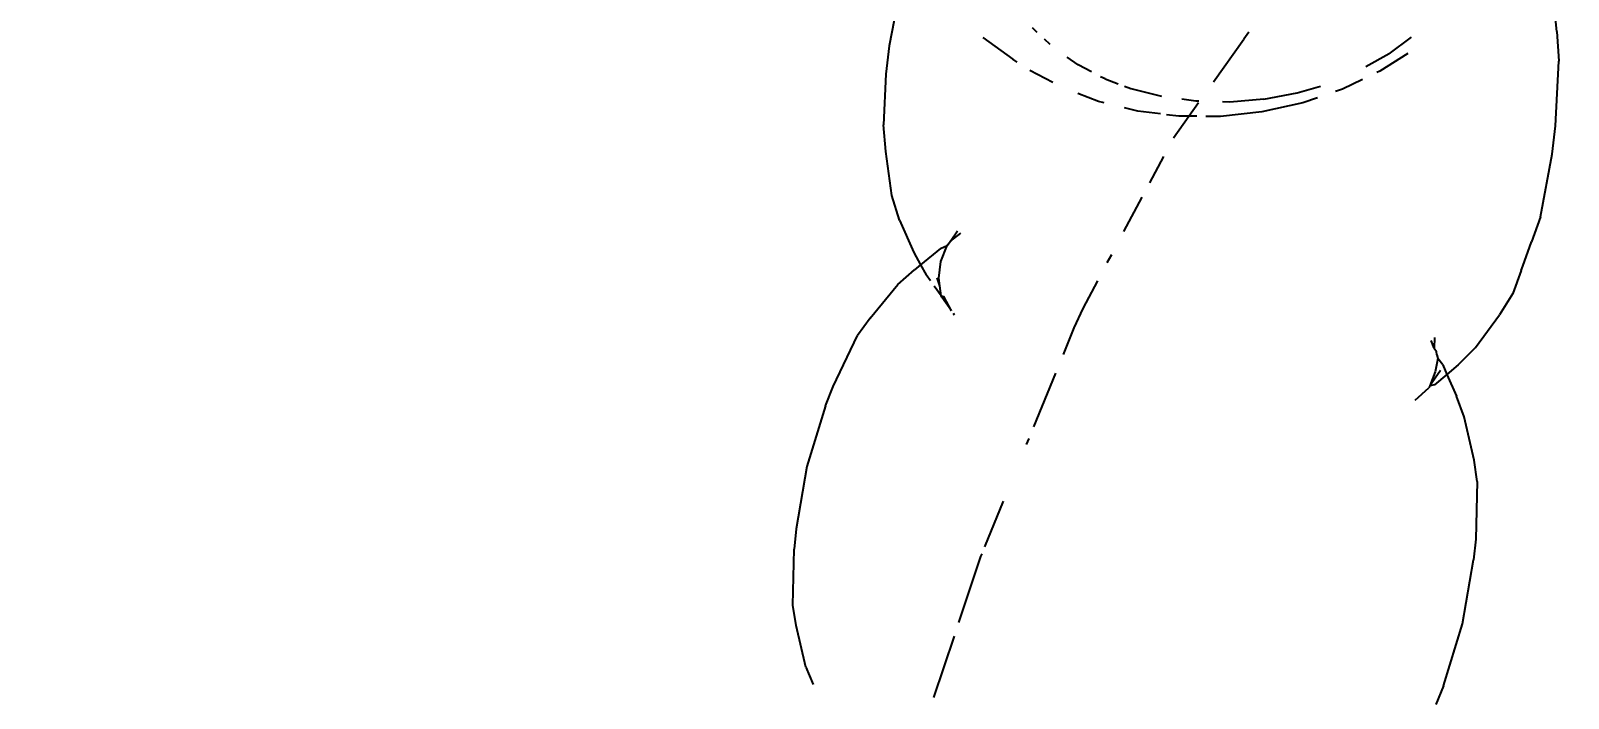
# Model space of a CAD drawing. Header units: inches. Extents: x -52 to 87, y -61 to 47.
# Drawn here: x 39.575 to 40.622, y -22.021 to -21.567 of the extents above; entities that cross this region are included whole.
import ezdxf

# ---------------------------------------------------------------- set-up
doc = ezdxf.new("R2010")
doc.units = ezdxf.units.IN
doc.header["$MEASUREMENT"] = 0
doc.dimstyles.get("Standard").update_dxf_attribs({"dimtxt": 1, "dimasz": 1, "dimexe": 0.18, "dimexo": 0.0625, "dimgap": 0.09, "dimtad": 0, "dimtih": 1, "dimtoh": 1, "dimdec": 1, "dimdsep": 46, "dimlunit": 3, "dimtxsty": 'Standard', "dimblk": 'OBLIQUE', "dimcen": 1, "dimse1": 1, "dimse2": 1, "dimclrd": 1, "dimadec": 0, "dimazin": 0, "dimtfac": 1, "dimtdec": 1, "dimtofl": 0, "dimtmove": 0, "dimatfit": 3, "dimfxl": 1, "dimtolj": 1, "dimtzin": 0, "dimarcsym": 0})

# ---------------------------------------------------------------- blocks, each defined once
blk = doc.blocks.new('_Oblique')
at = {"color": 0, "linetype": 'ByBlock', "lineweight": -2}
blk.add_line((-0.5, -0.5), (0.5, 0.5), dxfattribs=at)
blk = doc.blocks.new('*D6')
at = {"color": 1, "lineweight": -2, "transparency": 16777216}
for p, q in [((2.5723, 46.7915), (37.2384, 46.7915)), ((74.5723, 46.7915), (38.5851, 46.7915))]:
    blk.add_line(p, q, dxfattribs=at)
at = {"layer": 'Defpoints', "color": 0, "transparency": 16777216}
for p in [(74.5723, 46.7915), (2.5723, -45.4684), (74.5723, -45.4684)]:
    blk.add_point(p, dxfattribs=at)
at = {"color": 1, "lineweight": -2, "transparency": 16777216, "rotation": 180}
blk.add_blockref('_Oblique', (2.5723, 46.7915), dxfattribs=at)
at = {"color": 1, "lineweight": -2, "transparency": 16777216}
blk.add_blockref('_Oblique', (74.5723, 46.7915), dxfattribs=at)
at = {"color": 0, "transparency": 16777216, "insert": (37.9117, 46.7915), "char_height": 1, "attachment_point": 5}
blk.add_mtext("\\A1;6'", dxfattribs=at)

msp = doc.modelspace()

# ---------------------------------------------------------------- linework, layer by layer
for p, q in [((40.614, -21.567), (40.6099, -21.5281)), ((40.1664, -21.5424), (40.1597, -21.5768)), ((40.2604, -21.5678), (40.2571, -21.5647)), ((40.2234, -21.5711), (40.2439, -21.586)), ((40.2692, -21.5759), (40.2653, -21.5723)), ((40.3803, -21.6014), (40.401, -21.5724)), ((40.4044, -21.5675), (40.401, -21.5724)), ((40.4999, -21.5822), (40.5152, -21.571)), ((40.614, -21.567), (40.6155, -21.5873)), ((40.1597, -21.5768), (40.1575, -21.5961)), ((40.2467, -21.588), (40.2439, -21.586)), ((40.2882, -21.5897), (40.2807, -21.5845)), ((40.4999, -21.5822), (40.4841, -21.5912)), ((40.5127, -21.582), (40.4937, -21.5941)), ((40.1575, -21.5961), (40.1558, -21.6305)), ((40.271, -21.6019), (40.2554, -21.5936)), ((40.2973, -21.5945), (40.2882, -21.5897)), ((40.4937, -21.5941), (40.4916, -21.595)), ((40.6131, -21.6314), (40.6155, -21.5873)), ((40.3067, -21.5994), (40.3034, -21.598)), ((40.3067, -21.5994), (40.3156, -21.6026)), ((40.3198, -21.6042), (40.3241, -21.6058)), ((40.3241, -21.6058), (40.3449, -21.6111)), ((40.4374, -21.6089), (40.4532, -21.6042)), ((40.4682, -21.6063), (40.4635, -21.6079)), ((40.4819, -21.5997), (40.4682, -21.6063)), ((40.3022, -21.6147), (40.2881, -21.6093)), ((40.306, -21.6156), (40.3022, -21.6147)), ((40.3684, -21.6144), (40.3589, -21.6131)), ((40.3636, -21.6248), (40.3702, -21.6155)), ((40.3704, -21.6145), (40.3684, -21.6144)), ((40.3915, -21.6151), (40.3865, -21.6149)), ((40.4146, -21.6132), (40.3915, -21.6151)), ((40.4413, -21.6156), (40.4134, -21.6218)), ((40.4146, -21.6132), (40.4374, -21.6089)), ((40.4511, -21.6122), (40.4413, -21.6156)), ((40.329, -21.6213), (40.3199, -21.6191)), ((40.3443, -21.6232), (40.329, -21.6213)), ((40.3568, -21.6248), (40.3484, -21.6237)), ((40.3532, -21.6395), (40.3636, -21.6248)), ((40.3636, -21.6248), (40.3568, -21.6248)), ((40.3691, -21.6248), (40.3636, -21.6248)), ((40.3851, -21.6249), (40.3751, -21.6249)), ((40.4134, -21.6218), (40.3851, -21.6249)), ((40.1575, -21.6487), (40.1558, -21.6305)), ((40.6109, -21.6506), (40.6131, -21.6314)), ((40.1614, -21.6788), (40.1575, -21.6487)), ((40.3463, -21.6521), (40.3368, -21.6701)), ((40.6029, -21.6932), (40.6109, -21.6506)), ((40.1668, -21.6956), (40.1614, -21.6788)), ((40.3316, -21.6799), (40.3192, -21.7033)), ((40.1668, -21.6956), (40.1764, -21.7174)), ((40.6029, -21.6932), (40.5969, -21.7103)), ((40.1985, -21.7134), (40.2013, -21.7097)), ((40.1992, -21.7127), (40.2013, -21.7097)), ((40.2013, -21.7097), (40.2062, -21.7027)), ((40.2013, -21.7097), (40.2084, -21.7044)), ((40.591, -21.7267), (40.5969, -21.7103)), ((40.1764, -21.7174), (40.1811, -21.7259)), ((40.1945, -21.7148), (40.1811, -21.7259)), ((40.1945, -21.7148), (40.1992, -21.7127)), ((40.1949, -21.7236), (40.1992, -21.7127)), ((40.1992, -21.7127), (40.1985, -21.7134)), ((40.3109, -21.719), (40.3079, -21.7246)), ((40.1656, -21.7393), (40.177, -21.7292)), ((40.1811, -21.7259), (40.177, -21.7292)), ((40.1811, -21.7259), (40.1848, -21.7326)), ((40.1878, -21.7368), (40.1848, -21.7326)), ((40.1935, -21.735), (40.1949, -21.7236)), ((40.5899, -21.7298), (40.5842, -21.7454)), ((40.5899, -21.7298), (40.591, -21.7267)), ((40.1468, -21.7621), (40.1656, -21.7393)), ((40.1951, -21.7469), (40.1902, -21.7403)), ((40.1942, -21.7402), (40.1923, -21.7347)), ((40.1942, -21.7402), (40.1935, -21.735)), ((40.1951, -21.7469), (40.1942, -21.7402)), ((40.3015, -21.7368), (40.2914, -21.7557)), ((40.1956, -21.7479), (40.1951, -21.7469)), ((40.1951, -21.7469), (40.1968, -21.7474)), ((40.202, -21.7571), (40.1956, -21.7479)), ((40.202, -21.7571), (40.1968, -21.7474)), ((40.5842, -21.7454), (40.575, -21.7599)), ((40.1468, -21.7621), (40.1381, -21.7739)), ((40.2042, -21.7602), (40.2034, -21.7591)), ((40.2914, -21.7557), (40.2854, -21.7688)), ((40.5587, -21.7822), (40.575, -21.7599)), ((40.1216, -21.8086), (40.1381, -21.7739)), ((40.2854, -21.7688), (40.278, -21.787)), ((40.5308, -21.7753), (40.5305, -21.7826)), ((40.5305, -21.7826), (40.5285, -21.7773)), ((40.5305, -21.7826), (40.5321, -21.7849)), ((40.5324, -21.7872), (40.5321, -21.7849)), ((40.5587, -21.7822), (40.547, -21.794)), ((40.5331, -21.7897), (40.5312, -21.7987)), ((40.5324, -21.7872), (40.5331, -21.7897)), ((40.5364, -21.7939), (40.5331, -21.7897)), ((40.5364, -21.7939), (40.5393, -21.8005)), ((40.547, -21.794), (40.5393, -21.8005)), ((40.2728, -21.7997), (40.2579, -21.8361)), ((40.5349, -21.7978), (40.5276, -21.8083)), ((40.5312, -21.7987), (40.5276, -21.8083)), ((40.5393, -21.8005), (40.5309, -21.8076)), ((40.5393, -21.8005), (40.5458, -21.8153)), ((40.1163, -21.8219), (40.1216, -21.8086)), ((40.5176, -21.8179), (40.5269, -21.8095)), ((40.5276, -21.8083), (40.5269, -21.8095)), ((40.5309, -21.8076), (40.5276, -21.8083)), ((40.5511, -21.8293), (40.5458, -21.8153)), ((40.1163, -21.8219), (40.1037, -21.8631)), ((40.5578, -21.8588), (40.5511, -21.8293)), ((40.2547, -21.844), (40.253, -21.8481)), ((40.5599, -21.8733), (40.5578, -21.8588)), ((40.1037, -21.8631), (40.0964, -21.9055)), ((40.5599, -21.8733), (40.559, -21.9126)), ((40.2372, -21.8867), (40.2246, -21.9178)), ((40.0964, -21.9055), (40.0949, -21.9193)), ((40.094, -21.9575), (40.0949, -21.9193)), ((40.559, -21.9126), (40.5574, -21.9267)), ((40.2219, -21.9243), (40.2068, -21.9694)), ((40.2227, -21.9225), (40.2219, -21.9243)), ((40.5499, -21.9701), (40.5574, -21.9267)), ((40.0963, -21.9713), (40.094, -21.9575)), ((40.1029, -21.9996), (40.0963, -21.9713)), ((40.537, -22.0123), (40.5499, -21.9701)), ((40.2038, -21.9785), (40.1898, -22.0203)), ((40.1029, -21.9996), (40.108, -22.0115)), ((40.537, -22.0123), (40.5317, -22.0252))]:
    msp.add_line(p, q)

# ---------------------------------------------------------------- dimensions: what is measured, and where the dimension line sits
dim = msp.add_linear_dim(base=(74.5723, 46.7915), p1=(2.5723, -45.4684), p2=(74.5723, -45.4684), dimstyle='Standard')
dim.commit()
dim.dimension.update_dxf_attribs({"geometry": '*D6', "text_midpoint": (37.9117, 46.7915), "dimtype": 160})

doc.saveas('drawing.dxf')
